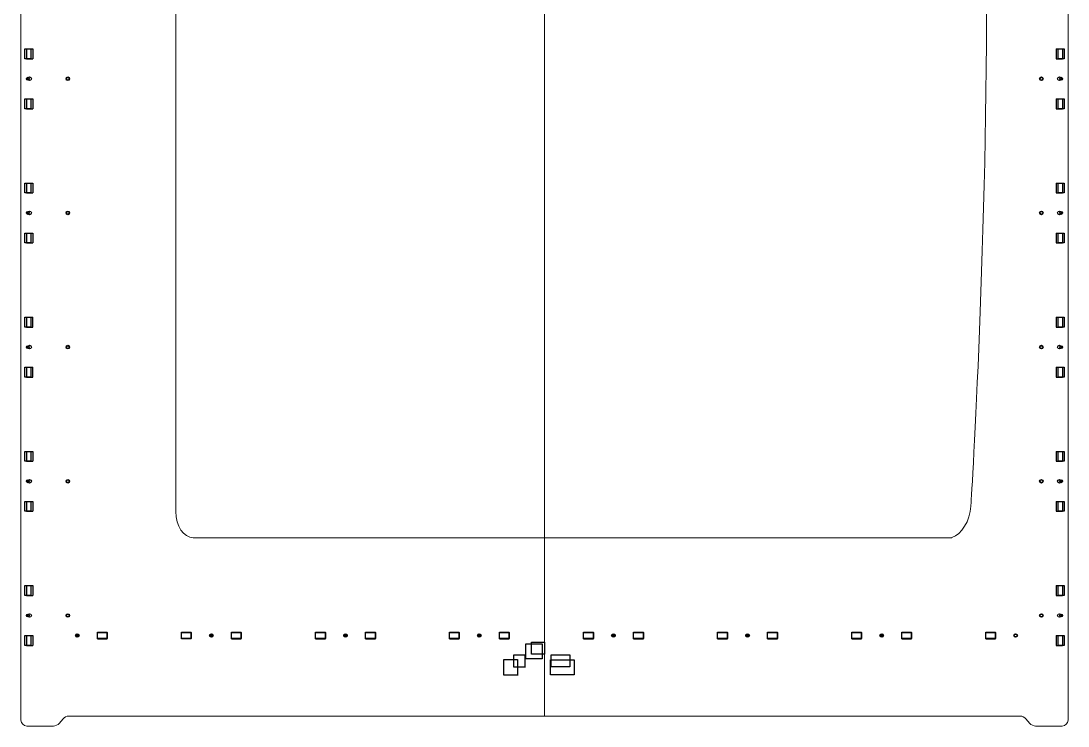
# Model space of a CAD drawing. Header units: millimetres. Extents: x 138 to 1490, y -137 to 1006.
# Drawn here: x 138 to 976, y -137 to 427 of the extents above; entities that cross this region are included whole.
import ezdxf

# ---------------------------------------------------------------- set-up
doc = ezdxf.new("R2010")
doc.units = ezdxf.units.MM
doc.layers.add('CHANGED_PARTS', color=3, linetype='Continuous')
doc.layers.add('ORIGIONAL_PARTS_THAT_WERE_', color=6, linetype='Continuous')
for name, color, linetype, lineweight in [('new changed parts', 4, 'Continuous', 25), ('New Right hand side', 1, 'Continuous', 0), ('Referance lines', 2, 'Continuous', 0)]:
    doc.layers.add(name, color=color, linetype=linetype, lineweight=lineweight)

msp = doc.modelspace()

# ---------------------------------------------------------------- linework, layer by layer
at = {"layer": 'CHANGED_PARTS'}
for p, q in [((142.39239, 405.10766), (147.59239, 405.10766)), ((142.39239, 405.10766), (142.39239, 397.22802)), ((147.59239, 405.10766), (147.59239, 397.22802)), ((142.39239, 397.22802), (147.59239, 397.22802)), ((142.39239, 365.10774), (147.59239, 365.10774)), ((142.39239, 365.10774), (142.39239, 357.22838)), ((147.59239, 365.10774), (147.59239, 357.22838)), ((142.39239, 357.22838), (147.59239, 357.22838)), ((142.39239, 297.76769), (147.59239, 297.76769)), ((142.39239, 297.76769), (142.39239, 289.88833)), ((147.59239, 297.76769), (147.59239, 289.88833)), ((142.39239, 289.88833), (147.59239, 289.88833)), ((142.39239, 257.76777), (147.59239, 257.76777)), ((142.39239, 257.76777), (142.39239, 249.88841)), ((147.59239, 257.76777), (147.59239, 249.88841)), ((142.39239, 249.88841), (147.59239, 249.88841)), ((142.39239, 190.42766), (147.59239, 190.42766)), ((142.39239, 190.42766), (142.39239, 182.54802)), ((147.59239, 182.54802), (147.59239, 190.42766)), ((142.39239, 182.54802), (147.59239, 182.54802)), ((142.39239, 150.42774), (147.59239, 150.42774)), ((142.39239, 150.42774), (142.39239, 142.54838)), ((142.39239, 142.54838), (147.59239, 142.54838)), ((147.59239, 142.54838), (147.59239, 150.42774)), ((142.39239, 83.08769), (147.59239, 83.08769)), ((142.39239, 83.08769), (142.39239, 75.20833)), ((147.59239, 83.08769), (147.59239, 75.20833)), ((142.39239, 75.20833), (147.59239, 75.20833)), ((142.39239, 43.08777), (147.59239, 43.08777)), ((142.39239, 43.08777), (142.39239, 35.20841)), ((147.59239, 43.08777), (147.59239, 35.20841)), ((142.39239, 35.20841), (147.59239, 35.20841)), ((142.39239, -24.25231), (147.59239, -24.25231)), ((142.39239, -24.25231), (142.39239, -32.13167)), ((147.59239, -24.25231), (147.59239, -32.13167)), ((142.39239, -32.13167), (147.59239, -32.13167)), ((142.39239, -64.25223), (147.59239, -64.25223)), ((142.39239, -64.25223), (142.39239, -72.13159)), ((147.59239, -64.25223), (147.59239, -72.13159)), ((199.18055, -66.85223), (199.18055, -61.65223)), ((199.18055, -61.65223), (207.05992, -61.65223)), ((199.18055, -66.85223), (207.05992, -66.85223)), ((207.05992, -66.85223), (207.05992, -61.65223)), ((266.52063, -66.85223), (266.52063, -61.65223)), ((266.52063, -61.65223), (274.4, -61.65223)), ((274.4, -66.85223), (266.52063, -66.85223)), ((274.4, -66.85223), (274.4, -61.65223)), ((306.52055, -66.85223), (306.52055, -61.65223)), ((306.52055, -61.65223), (314.39992, -61.65223)), ((306.52055, -66.85223), (314.39992, -66.85223)), ((314.39992, -66.85223), (314.39992, -61.65223)), ((373.86063, -66.85223), (373.86063, -61.65223)), ((373.86063, -61.65223), (381.74, -61.65223)), ((373.86063, -66.85223), (381.74, -66.85223)), ((381.74, -66.85223), (381.74, -61.65223)), ((413.86055, -66.85223), (413.86055, -61.65223)), ((413.86055, -61.65223), (421.73992, -61.65223)), ((413.86055, -66.85223), (421.73992, -66.85223)), ((421.73992, -66.85223), (421.73992, -61.65223)), ((480.93189, -66.85223), (480.93189, -61.65223)), ((480.93189, -61.65223), (488.81125, -61.65223)), ((480.93189, -66.85223), (488.81125, -66.85223)), ((488.81125, -66.85223), (488.81125, -61.65223)), ((520.93181, -66.85223), (520.93181, -61.65223)), ((520.93181, -61.65223), (528.81117, -61.65223)), ((520.93181, -66.85223), (528.81117, -66.85223)), ((528.81117, -66.85223), (528.81117, -61.65223)), ((588.27189, -66.85223), (588.27189, -61.65223)), ((588.27189, -61.65223), (596.15125, -61.65223)), ((588.27189, -66.85223), (596.15125, -66.85223)), ((596.15125, -66.85223), (596.15125, -61.65223)), ((628.27181, -66.85223), (628.27181, -61.65223)), ((628.27181, -61.65223), (636.15117, -61.65223)), ((628.27181, -66.85223), (636.15117, -66.85223)), ((636.15117, -66.85223), (636.15117, -61.65223)), ((695.61189, -66.85223), (695.61189, -61.65223)), ((695.61189, -61.65223), (703.49125, -61.65223)), ((695.61189, -66.85223), (703.49125, -66.85223)), ((703.49125, -66.85223), (703.49125, -61.65223)), ((735.61181, -66.85223), (735.61181, -61.65223)), ((735.61181, -61.65223), (743.49117, -61.65223)), ((735.61181, -66.85223), (743.49117, -66.85223)), ((743.49117, -66.85223), (743.49117, -61.65223)), ((802.95189, -66.85223), (802.95189, -61.65223)), ((802.95189, -61.65223), (810.83125, -61.65223)), ((802.95189, -66.85223), (810.83125, -66.85223)), ((810.83125, -66.85223), (810.83125, -61.65223)), ((842.95181, -66.85223), (842.95181, -61.65223)), ((842.95181, -61.65223), (850.83117, -61.65223)), ((842.95181, -66.85223), (850.83117, -66.85223)), ((850.83117, -66.85223), (850.83117, -61.65223)), ((910.12726, -66.85223), (910.12726, -61.65223)), ((910.12726, -61.65223), (918.00662, -61.65223)), ((910.12726, -66.85223), (918.00662, -66.85223)), ((918.00662, -66.85223), (918.00662, -61.65223)), ((142.39239, -72.13159), (147.59239, -72.13159))]:
    msp.add_line(p, q, dxfattribs=at)
at = {"layer": 'CHANGED_PARTS', "color": 3}
for p, q in [((966.492, 405.10765), (971.692, 405.10765)), ((966.492, 405.10765), (966.492, 397.228)), ((971.692, 405.10765), (971.692, 397.228)), ((966.492, 397.228), (971.692, 397.228)), ((966.492, 365.10773), (971.692, 365.10773)), ((966.492, 365.10773), (966.492, 357.22837)), ((971.692, 365.10773), (971.692, 357.22837)), ((966.492, 357.22837), (971.692, 357.22837)), ((966.492, 297.76768), (971.692, 297.76768)), ((966.492, 297.76768), (966.492, 289.88831)), ((971.692, 297.76768), (971.692, 289.88831)), ((966.492, 289.88831), (971.692, 289.88831)), ((966.492, 257.76776), (971.692, 257.76776)), ((966.492, 257.76776), (966.492, 249.8884)), ((971.692, 257.76776), (971.692, 249.8884)), ((966.492, 249.8884), (971.692, 249.8884)), ((966.492, 190.42765), (971.692, 190.42765)), ((966.492, 190.42765), (966.492, 182.548)), ((971.692, 190.42765), (971.692, 182.548)), ((966.492, 182.548), (971.692, 182.548)), ((966.492, 150.42773), (971.692, 150.42773)), ((966.492, 150.42773), (966.492, 142.54837)), ((966.492, 142.54837), (971.692, 142.54837)), ((971.692, 150.42773), (971.692, 142.54837)), ((966.492, 83.08768), (971.692, 83.08768)), ((966.492, 83.08768), (966.492, 75.20831)), ((971.692, 83.08768), (971.692, 75.20831)), ((966.492, 75.20831), (971.692, 75.20831)), ((966.492, 43.08776), (971.692, 43.08776)), ((966.492, 43.08776), (966.492, 35.2084)), ((971.692, 43.08776), (971.692, 35.2084)), ((966.492, 35.2084), (971.692, 35.2084)), ((966.492, -24.25232), (971.692, -24.25232)), ((966.492, -24.25232), (966.492, -32.13169)), ((971.692, -24.25232), (971.692, -32.13169)), ((966.492, -32.13169), (971.692, -32.13169)), ((966.492, -64.25224), (971.692, -64.25224)), ((966.492, -64.25224), (966.492, -72.1316)), ((971.692, -64.25224), (971.692, -72.1316)), ((966.492, -72.1316), (971.692, -72.1316))]:
    msp.add_line(p, q, dxfattribs=at)
for points in [[(542.15705, -70.80613), (555.15726, -70.80613), (555.15726, -82.80622), (542.15705, -82.80622), (542.15705, -70.80613), (542.15705, -70.80613)], [(535.45568, -95.90557), (524.45713, -95.90557), (524.45713, -83.40559), (535.45568, -83.40559), (535.45568, -96.20508), (535.45568, -95.90557), (535.45568, -95.90557)], [(561.75632, -83.70404), (580.6578, -83.70404), (580.6578, -95.70519), (561.75632, -95.70519), (561.75632, -83.70404), (561.75632, -83.70404)]]:
    msp.add_lwpolyline(points, dxfattribs=at)
for points in [[(174.14606, 381.16791), (174.14606, 381.95496), (174.78423, 382.59243), (175.57093, 382.59243)], [(175.57093, 379.74339), (174.78459, 379.74339), (174.14606, 380.38157), (174.14606, 381.16791)], [(175.57093, 382.59243), (176.35868, 382.59243), (176.9958, 381.95496), (176.9958, 381.16791)], [(176.9958, 381.16791), (176.9958, 380.38157), (176.35868, 379.74339), (175.57093, 379.74339)], [(953.27398, 381.16791), (953.27398, 381.95496), (953.91216, 382.59243), (954.69885, 382.59243)], [(954.69885, 379.74339), (953.91251, 379.74339), (953.27398, 380.38157), (953.27398, 381.16791)], [(954.69885, 382.59243), (955.48661, 382.59243), (956.12372, 381.95496), (956.12372, 381.16791)], [(956.12372, 381.16791), (956.12372, 380.38157), (955.48661, 379.74339), (954.69885, 379.74339)], [(967.66692, 381.1679), (967.66692, 381.95463), (968.3047, 382.59241), (969.09144, 382.59241)], [(969.09144, 379.74338), (968.3047, 379.74338), (967.66692, 380.38113), (967.66692, 381.1679)], [(969.09144, 382.59241), (969.87818, 382.59241), (970.51596, 381.95463), (970.51596, 381.1679)], [(970.51596, 381.1679), (970.51596, 380.38113), (969.87818, 379.74338), (969.09144, 379.74338)], [(174.14606, 273.82791), (174.14606, 274.61496), (174.78423, 275.25243), (175.57093, 275.25243)], [(175.57093, 272.40339), (174.78459, 272.40339), (174.14606, 273.04157), (174.14606, 273.82791)], [(175.57093, 275.25243), (176.35868, 275.25243), (176.9958, 274.61496), (176.9958, 273.82791)], [(176.9958, 273.82791), (176.9958, 273.04157), (176.35868, 272.40339), (175.57093, 272.40339)], [(953.27398, 273.82791), (953.27398, 274.61496), (953.91216, 275.25243), (954.69885, 275.25243)], [(954.69885, 272.40339), (953.91251, 272.40339), (953.27398, 273.04157), (953.27398, 273.82791)], [(954.69885, 275.25243), (955.48661, 275.25243), (956.12372, 274.61496), (956.12372, 273.82791)], [(956.12372, 273.82791), (956.12372, 273.04157), (955.48661, 272.40339), (954.69885, 272.40339)], [(967.66692, 273.8279), (967.66692, 274.61463), (968.3047, 275.25241), (969.09144, 275.25241)], [(969.09144, 272.40338), (968.3047, 272.40338), (967.66692, 273.04113), (967.66692, 273.8279)], [(969.09144, 275.25241), (969.87818, 275.25241), (970.51596, 274.61463), (970.51596, 273.8279)], [(970.51596, 273.8279), (970.51596, 273.04113), (969.87818, 272.40338), (969.09144, 272.40338)], [(174.14606, 166.48791), (174.14606, 167.27496), (174.78423, 167.91243), (175.57093, 167.91243)], [(175.57093, 167.91243), (176.35868, 167.91243), (176.9958, 167.27496), (176.9958, 166.48791)], [(953.27398, 166.48791), (953.27398, 167.27496), (953.91216, 167.91243), (954.69885, 167.91243)], [(954.69885, 167.91243), (955.48661, 167.91243), (956.12372, 167.27496), (956.12372, 166.48791)], [(967.66692, 166.4879), (967.66692, 167.27463), (968.3047, 167.91241), (969.09144, 167.91241)], [(969.09144, 167.91241), (969.87818, 167.91241), (970.51596, 167.27463), (970.51596, 166.4879)], [(175.57093, 165.06339), (174.78459, 165.06339), (174.14606, 165.70157), (174.14606, 166.48791)], [(176.9958, 166.48791), (176.9958, 165.70157), (176.35868, 165.06339), (175.57093, 165.06339)], [(954.69885, 165.06339), (953.91251, 165.06339), (953.27398, 165.70157), (953.27398, 166.48791)], [(956.12372, 166.48791), (956.12372, 165.70157), (955.48661, 165.06339), (954.69885, 165.06339)], [(969.09144, 165.06338), (968.3047, 165.06338), (967.66692, 165.70113), (967.66692, 166.4879)], [(970.51596, 166.4879), (970.51596, 165.70113), (969.87818, 165.06338), (969.09144, 165.06338)], [(174.14606, 59.14791), (174.14606, 59.93496), (174.78423, 60.57243), (175.57093, 60.57243)], [(175.57093, 57.72339), (174.78459, 57.72339), (174.14606, 58.36157), (174.14606, 59.14791)], [(175.57093, 60.57243), (176.35868, 60.57243), (176.9958, 59.93496), (176.9958, 59.14791)], [(176.9958, 59.14791), (176.9958, 58.36157), (176.35868, 57.72339), (175.57093, 57.72339)], [(953.27398, 59.14791), (953.27398, 59.93496), (953.91216, 60.57243), (954.69885, 60.57243)], [(954.69885, 57.72339), (953.91251, 57.72339), (953.27398, 58.36157), (953.27398, 59.14791)], [(954.69885, 60.57243), (955.48661, 60.57243), (956.12372, 59.93496), (956.12372, 59.14791)], [(956.12372, 59.14791), (956.12372, 58.36157), (955.48661, 57.72339), (954.69885, 57.72339)], [(967.66692, 59.1479), (967.66692, 59.93463), (968.3047, 60.57241), (969.09144, 60.57241)], [(969.09144, 57.72338), (968.3047, 57.72338), (967.66692, 58.36113), (967.66692, 59.1479)], [(969.09144, 60.57241), (969.87818, 60.57241), (970.51596, 59.93463), (970.51596, 59.1479)], [(970.51596, 59.1479), (970.51596, 58.36113), (969.87818, 57.72338), (969.09144, 57.72338)], [(174.14606, -48.19209), (174.14606, -47.40504), (174.78423, -46.76757), (175.57093, -46.76757)], [(175.57093, -49.61661), (174.78459, -49.61661), (174.14606, -48.97843), (174.14606, -48.19209)], [(175.57093, -46.76757), (176.35868, -46.76757), (176.9958, -47.40504), (176.9958, -48.19209)], [(176.9958, -48.19209), (176.9958, -48.97843), (176.35868, -49.61661), (175.57093, -49.61661)], [(953.27398, -48.19209), (953.27398, -47.40504), (953.91216, -46.76757), (954.69885, -46.76757)], [(954.69885, -49.61661), (953.91251, -49.61661), (953.27398, -48.97843), (953.27398, -48.19209)], [(954.69885, -46.76757), (955.48661, -46.76757), (956.12372, -47.40504), (956.12372, -48.19209)], [(956.12372, -48.19209), (956.12372, -48.97843), (955.48661, -49.61661), (954.69885, -49.61661)], [(967.66692, -48.1921), (967.66692, -47.40537), (968.3047, -46.76759), (969.09144, -46.76759)], [(969.09144, -49.61662), (968.3047, -49.61662), (967.66692, -48.97887), (967.66692, -48.1921)], [(969.09144, -46.76759), (969.87818, -46.76759), (970.51596, -47.40537), (970.51596, -48.1921)], [(970.51596, -48.1921), (970.51596, -48.97887), (969.87818, -49.61662), (969.09144, -49.61662)], [(181.69526, -64.25223), (181.69526, -63.46518), (182.33344, -62.82771), (183.12013, -62.82771)], [(183.12013, -65.67674), (182.33379, -65.67674), (181.69526, -65.03857), (181.69526, -64.25223)], [(183.12013, -62.82771), (183.90789, -62.82771), (184.545, -63.46518), (184.545, -64.25223)], [(184.545, -64.25223), (184.545, -65.03857), (183.90789, -65.67674), (183.12013, -65.67674)], [(289.03526, -64.25223), (289.03526, -63.46518), (289.67344, -62.82771), (290.46013, -62.82771)], [(290.46013, -65.67674), (289.67379, -65.67674), (289.03526, -65.03857), (289.03526, -64.25223)], [(290.46013, -62.82771), (291.24789, -62.82771), (291.885, -63.46518), (291.885, -64.25223)], [(291.885, -64.25223), (291.885, -65.03857), (291.24789, -65.67674), (290.46013, -65.67674)], [(396.37526, -64.25223), (396.37526, -63.46518), (397.01344, -62.82771), (397.80013, -62.82771)], [(397.80013, -65.67674), (397.01379, -65.67674), (396.37526, -65.03857), (396.37526, -64.25223)], [(397.80013, -62.82771), (398.58789, -62.82771), (399.225, -63.46518), (399.225, -64.25223)], [(399.225, -64.25223), (399.225, -65.03857), (398.58789, -65.67674), (397.80013, -65.67674)], [(503.44652, -64.25223), (503.44652, -63.46518), (504.08469, -62.82771), (504.87139, -62.82771)], [(504.87139, -65.67674), (504.08505, -65.67674), (503.44652, -65.03857), (503.44652, -64.25223)], [(504.87139, -62.82771), (505.65914, -62.82771), (506.29626, -63.46518), (506.29626, -64.25223)], [(506.29626, -64.25223), (506.29626, -65.03857), (505.65914, -65.67674), (504.87139, -65.67674)], [(610.78652, -64.25223), (610.78652, -63.46518), (611.42469, -62.82771), (612.21139, -62.82771)], [(612.21139, -65.67674), (611.42505, -65.67674), (610.78652, -65.03857), (610.78652, -64.25223)], [(612.21139, -62.82771), (612.99914, -62.82771), (613.63626, -63.46518), (613.63626, -64.25223)], [(613.63626, -64.25223), (613.63626, -65.03857), (612.99914, -65.67674), (612.21139, -65.67674)], [(718.12652, -64.25223), (718.12652, -63.46518), (718.76469, -62.82771), (719.55139, -62.82771)], [(719.55139, -65.67674), (718.76505, -65.67674), (718.12652, -65.03857), (718.12652, -64.25223)], [(719.55139, -62.82771), (720.33914, -62.82771), (720.97626, -63.46518), (720.97626, -64.25223)], [(720.97626, -64.25223), (720.97626, -65.03857), (720.33914, -65.67674), (719.55139, -65.67674)], [(825.46652, -64.25223), (825.46652, -63.46518), (826.10469, -62.82771), (826.89139, -62.82771)], [(826.89139, -65.67674), (826.10505, -65.67674), (825.46652, -65.03857), (825.46652, -64.25223)], [(826.89139, -62.82771), (827.67914, -62.82771), (828.31626, -63.46518), (828.31626, -64.25223)], [(828.31626, -64.25223), (828.31626, -65.03857), (827.67914, -65.67674), (826.89139, -65.67674)], [(932.64189, -64.25223), (932.64189, -63.46518), (933.28006, -62.82771), (934.06676, -62.82771)], [(934.06676, -65.67674), (933.28042, -65.67674), (932.64189, -65.03857), (932.64189, -64.25223)], [(934.06676, -62.82771), (934.85451, -62.82771), (935.49163, -63.46518), (935.49163, -64.25223)], [(935.49163, -64.25223), (935.49163, -65.03857), (934.85451, -65.67674), (934.06676, -65.67674)]]:
    msp.add_open_spline(points, degree=3, dxfattribs=at)
at = {"layer": 'new changed parts', "color": 3}
for points in [[(143.56731, 381.16791), (143.56731, 381.95464), (144.20508, 382.59243), (144.99182, 382.59243)], [(144.99182, 379.74339), (144.20508, 379.74339), (143.56731, 380.38118), (143.56731, 381.16791)], [(144.99182, 382.59243), (145.77856, 382.59243), (146.41634, 381.95464), (146.41634, 381.16791)], [(146.41634, 381.16791), (146.41634, 380.38118), (145.77856, 379.74339), (144.99182, 379.74339)], [(143.56731, 273.82791), (143.56731, 274.61464), (144.20508, 275.25243), (144.99182, 275.25243)], [(144.99182, 272.40339), (144.20508, 272.40339), (143.56731, 273.04118), (143.56731, 273.82791)], [(144.99182, 275.25243), (145.77856, 275.25243), (146.41634, 274.61464), (146.41634, 273.82791)], [(146.41634, 273.82791), (146.41634, 273.04118), (145.77856, 272.40339), (144.99182, 272.40339)], [(143.56731, 166.48791), (143.56731, 167.27464), (144.20508, 167.91243), (144.99182, 167.91243)], [(144.99182, 167.91243), (145.77856, 167.91243), (146.41634, 167.27464), (146.41634, 166.48791)], [(144.99182, 165.06339), (144.20508, 165.06339), (143.56731, 165.70118), (143.56731, 166.48791)], [(146.41634, 166.48791), (146.41634, 165.70118), (145.77856, 165.06339), (144.99182, 165.06339)], [(143.56731, 59.14791), (143.56731, 59.93464), (144.20508, 60.57243), (144.99182, 60.57243)], [(144.99182, 57.72339), (144.20508, 57.72339), (143.56731, 58.36118), (143.56731, 59.14791)], [(144.99182, 60.57243), (145.77856, 60.57243), (146.41634, 59.93464), (146.41634, 59.14791)], [(146.41634, 59.14791), (146.41634, 58.36118), (145.77856, 57.72339), (144.99182, 57.72339)], [(143.56731, -48.19209), (143.56731, -47.40536), (144.20508, -46.76757), (144.99182, -46.76757)], [(144.99182, -49.61661), (144.20508, -49.61661), (143.56731, -48.97882), (143.56731, -48.19209)], [(144.99182, -46.76757), (145.77856, -46.76757), (146.41634, -47.40536), (146.41634, -48.19209)], [(146.41634, -48.19209), (146.41634, -48.97882), (145.77856, -49.61661), (144.99182, -49.61661)]]:
    msp.add_open_spline(points, degree=3, dxfattribs=at)
at = {"layer": 'New Right hand side', "color": 1}
for p, q in [((138.04139, 993.5365), (138.04139, -131.86412)), ((976.04421, 993.5365), (976.04139, -131.86412)), ((176.35785, -128.66343), (937.72464, -128.66343))]:
    msp.add_line(p, q, dxfattribs=at)
for points in [[(261.93364, 885.85192), (261.93364, 35.00276)], [(138.04139, 160.95442), (138.04139, -131.86412)], [(976.04139, -131.86412), (976.04421, 160.95442)], [(276.00524, 13.994), (882.94925, 13.994), (883.1183, 14.20516), (883.1183, 14.20516)], [(168.63992, -134.5012), (171.72207, -130.82554)], [(176.35785, -128.66343), (385.3976, -128.66343)], [(728.6849, -128.66343), (937.72464, -128.66343)], [(942.36099, -130.82554), (945.44285, -134.5012)], [(142.84227, -136.66359), (164.00386, -136.66359)], [(950.0792, -136.66359), (971.24079, -136.66359)]]:
    msp.add_lwpolyline(points, dxfattribs=at)
for points in [[(898.30693, 39.35575), (898.30693, 39.35575), (910.85397, 238.90532), (910.85397, 448.15667)], [(261.93364, 35.00276), (261.93364, 23.40027), (268.23369, 13.994), (276.00524, 13.994)], [(883.1183, 14.20516), (890.73576, 16.30393), (897.56864, 27.62109), (898.30693, 39.35575)], [(138.04139, -131.86412), (138.04139, -134.5029), (140.2018, -136.66359), (142.84227, -136.66359)], [(171.72207, -130.82554), (172.71944, -129.63682), (174.80478, -128.66343), (176.35785, -128.66343)], [(937.72464, -128.66343), (939.27799, -128.66343), (941.36333, -129.63682), (942.36099, -130.82554)], [(971.24079, -136.66359), (973.88098, -136.66359), (976.04139, -134.5029), (976.04139, -131.86412)], [(164.00386, -136.66359), (165.55608, -136.66359), (167.64227, -135.69021), (168.63992, -134.5012)], [(945.44285, -134.5012), (946.44051, -135.69021), (948.52698, -136.66359), (950.0792, -136.66359)]]:
    msp.add_open_spline(points, degree=3, dxfattribs=at)
at = {"layer": 'ORIGIONAL_PARTS_THAT_WERE_', "color": 6}
for points in [[(146.06497, 397.22802), (141.10519, 397.22802), (141.10519, 405.10766), (146.06497, 405.10766), (146.06497, 397.22802), (146.06497, 397.22802)], [(972.96606, 397.22802), (968.00629, 397.22802), (968.00629, 405.10766), (972.96606, 405.10766), (972.96606, 397.22802), (972.96606, 397.22802)], [(146.06497, 357.22838), (141.10519, 357.22838), (141.10519, 365.10774), (146.06497, 365.10774), (146.06497, 357.22838), (146.06497, 357.22838)], [(972.96606, 357.22838), (968.00629, 357.22838), (968.00629, 365.10774), (972.96606, 365.10774), (972.96606, 357.22838), (972.96606, 357.22838)], [(146.06497, 289.88833), (141.10519, 289.88833), (141.10519, 297.76769), (146.06497, 297.76769), (146.06497, 289.88833), (146.06497, 289.88833)], [(972.96606, 289.88833), (968.00629, 289.88833), (968.00629, 297.76769), (972.96606, 297.76769), (972.96606, 289.88833), (972.96606, 289.88833)], [(146.06497, 249.88841), (141.10519, 249.88841), (141.10519, 257.76777), (146.06497, 257.76777), (146.06497, 249.88841), (146.06497, 249.88841)], [(972.96606, 249.88841), (968.00629, 249.88841), (968.00629, 257.76777), (972.96606, 257.76777), (972.96606, 249.88841), (972.96606, 249.88841)], [(146.06497, 182.54802), (141.10519, 182.54802), (141.10519, 190.42766), (146.06497, 190.42766), (146.06497, 182.54802), (146.06497, 182.54802)], [(972.96606, 182.54802), (968.00629, 182.54802), (968.00629, 190.42766), (972.96606, 190.42766), (972.96606, 182.54802), (972.96606, 182.54802)], [(146.06497, 142.54838), (141.10519, 142.54838), (141.10519, 150.42774), (146.06497, 150.42774), (146.06497, 142.54838), (146.06497, 142.54838)], [(972.96606, 142.54838), (968.00629, 142.54838), (968.00629, 150.42774), (972.96606, 150.42774), (972.96606, 142.54838), (972.96606, 142.54838)], [(146.06497, 75.20833), (141.10519, 75.20833), (141.10519, 83.08769), (146.06497, 83.08769), (146.06497, 75.20833), (146.06497, 75.20833)], [(972.96606, 75.20833), (968.00629, 75.20833), (968.00629, 83.08769), (972.96606, 83.08769), (972.96606, 75.20833), (972.96606, 75.20833)], [(146.06497, 35.20841), (141.10519, 35.20841), (141.10519, 43.08777), (146.06497, 43.08777), (146.06497, 35.20841), (146.06497, 35.20841)], [(972.96606, 35.20841), (968.00629, 35.20841), (968.00629, 43.08777), (972.96606, 43.08777), (972.96606, 35.20841), (972.96606, 35.20841)], [(146.06497, -32.13167), (141.10519, -32.13167), (141.10519, -24.25231), (146.06497, -24.25231), (146.06497, -32.13167), (146.06497, -32.13167)], [(972.96606, -32.13167), (968.00629, -32.13167), (968.00629, -24.25231), (972.96606, -24.25231), (972.96606, -32.13167), (972.96606, -32.13167)], [(146.06497, -72.13159), (141.10519, -72.13159), (141.10519, -64.25223), (146.06497, -64.25223), (146.06497, -72.13159), (146.06497, -72.13159)], [(199.18055, -61.77234), (207.05992, -61.77234), (207.05992, -66.73212), (199.18055, -66.73212), (199.18055, -61.77234), (199.18055, -61.77234)], [(266.52063, -61.77234), (274.4, -61.77234), (274.4, -66.73212), (266.52063, -66.73212), (266.52063, -61.77234), (266.52063, -61.77234)], [(306.52055, -61.77234), (314.39992, -61.77234), (314.39992, -66.73212), (306.52055, -66.73212), (306.52055, -61.77234), (306.52055, -61.77234)], [(373.86063, -61.77234), (381.74, -61.77234), (381.74, -66.73212), (373.86063, -66.73212), (373.86063, -61.77234), (373.86063, -61.77234)], [(413.86055, -61.77234), (421.73992, -61.77234), (421.73992, -66.73212), (413.86055, -66.73212), (413.86055, -61.77234), (413.86055, -61.77234)], [(480.93189, -61.77234), (488.81125, -61.77234), (488.81125, -66.73212), (480.93189, -66.73212), (480.93189, -61.77234), (480.93189, -61.77234)], [(520.93181, -61.77234), (528.81117, -61.77234), (528.81117, -66.73212), (520.93181, -66.73212), (520.93181, -61.77234), (520.93181, -61.77234)], [(588.27189, -61.77234), (596.15125, -61.77234), (596.15125, -66.73212), (588.27189, -66.73212), (588.27189, -61.77234), (588.27189, -61.77234)], [(628.27181, -61.77234), (636.15117, -61.77234), (636.15117, -66.73212), (628.27181, -66.73212), (628.27181, -61.77234), (628.27181, -61.77234)], [(695.61189, -61.77234), (703.49125, -61.77234), (703.49125, -66.73212), (695.61189, -66.73212), (695.61189, -61.77234), (695.61189, -61.77234)], [(735.61181, -61.77234), (743.49117, -61.77234), (743.49117, -66.73212), (735.61181, -66.73212), (735.61181, -61.77234), (735.61181, -61.77234)], [(802.95189, -61.77234), (810.83125, -61.77234), (810.83125, -66.73212), (802.95189, -66.73212), (802.95189, -61.77234), (802.95189, -61.77234)], [(842.95181, -61.77234), (850.83117, -61.77234), (850.83117, -66.73212), (842.95181, -66.73212), (842.95181, -61.77234), (842.95181, -61.77234)], [(910.12726, -61.77234), (918.00662, -61.77234), (918.00662, -66.73212), (910.12726, -66.73212), (910.12726, -61.77234), (910.12726, -61.77234)], [(972.96606, -72.13159), (968.00629, -72.13159), (968.00629, -64.25223), (972.96606, -64.25223), (972.96606, -72.13159), (972.96606, -72.13159)], [(546.63093, -69.49566), (557.0311, -69.49566), (557.0311, -79.09573), (546.63093, -79.09573), (546.63093, -69.49566), (546.63093, -69.49566)], [(541.26984, -89.57521), (532.47099, -89.57521), (532.47099, -79.57523), (541.26984, -79.57523), (541.26984, -89.81482), (541.26984, -89.57521), (541.26984, -89.57521)], [(562.31035, -79.81399), (577.43153, -79.81399), (577.43153, -89.41491), (562.31035, -89.41491), (562.31035, -79.81399), (562.31035, -79.81399)]]:
    msp.add_lwpolyline(points, dxfattribs=at)
for points in [[(142.4449, 381.16791), (142.4449, 381.79729), (142.95512, 382.30752), (143.58452, 382.30752)], [(143.58452, 380.0283), (142.95512, 380.0283), (142.4449, 380.53853), (142.4449, 381.16791)], [(143.58452, 382.30752), (144.2139, 382.30752), (144.72413, 381.79729), (144.72413, 381.16791)], [(144.72413, 381.16791), (144.72413, 380.53853), (144.2139, 380.0283), (143.58452, 380.0283)], [(174.43103, 381.16791), (174.43103, 381.79755), (174.94157, 382.30752), (175.57093, 382.30752)], [(175.57093, 380.0283), (174.94186, 380.0283), (174.43103, 380.53884), (174.43103, 381.16791)], [(175.57093, 382.30752), (176.20113, 382.30752), (176.71082, 381.79755), (176.71082, 381.16791)], [(176.71082, 381.16791), (176.71082, 380.53884), (176.20113, 380.0283), (175.57093, 380.0283)], [(953.55896, 381.16791), (953.55896, 381.79755), (954.0695, 382.30752), (954.69885, 382.30752)], [(954.69885, 380.0283), (954.06978, 380.0283), (953.55896, 380.53884), (953.55896, 381.16791)], [(954.69885, 382.30752), (955.32906, 382.30752), (955.83875, 381.79755), (955.83875, 381.16791)], [(955.83875, 381.16791), (955.83875, 380.53884), (955.32906, 380.0283), (954.69885, 380.0283)], [(969.346, 381.16791), (969.346, 381.79729), (969.85622, 382.30752), (970.48561, 382.30752)], [(970.48561, 380.0283), (969.85622, 380.0283), (969.346, 380.53853), (969.346, 381.16791)], [(970.48561, 382.30752), (971.115, 382.30752), (971.62523, 381.79729), (971.62523, 381.16791)], [(971.62523, 381.16791), (971.62523, 380.53853), (971.115, 380.0283), (970.48561, 380.0283)], [(142.4449, 273.82791), (142.4449, 274.45729), (142.95512, 274.96752), (143.58452, 274.96752)], [(143.58452, 272.6883), (142.95512, 272.6883), (142.4449, 273.1985), (142.4449, 273.82791)], [(143.58452, 274.96752), (144.2139, 274.96752), (144.72413, 274.45729), (144.72413, 273.82791)], [(144.72413, 273.82791), (144.72413, 273.1985), (144.2139, 272.6883), (143.58452, 272.6883)], [(174.43103, 273.82791), (174.43103, 274.45755), (174.94157, 274.96752), (175.57093, 274.96752)], [(175.57093, 272.6883), (174.94186, 272.6883), (174.43103, 273.19884), (174.43103, 273.82791)], [(175.57093, 274.96752), (176.20113, 274.96752), (176.71082, 274.45755), (176.71082, 273.82791)], [(176.71082, 273.82791), (176.71082, 273.19884), (176.20113, 272.6883), (175.57093, 272.6883)], [(953.55896, 273.82791), (953.55896, 274.45755), (954.0695, 274.96752), (954.69885, 274.96752)], [(954.69885, 272.6883), (954.06978, 272.6883), (953.55896, 273.19884), (953.55896, 273.82791)], [(954.69885, 274.96752), (955.32906, 274.96752), (955.83875, 274.45755), (955.83875, 273.82791)], [(955.83875, 273.82791), (955.83875, 273.19884), (955.32906, 272.6883), (954.69885, 272.6883)], [(969.346, 273.82791), (969.346, 274.45729), (969.85622, 274.96752), (970.48561, 274.96752)], [(970.48561, 272.6883), (969.85622, 272.6883), (969.346, 273.1985), (969.346, 273.82791)], [(970.48561, 274.96752), (971.115, 274.96752), (971.62523, 274.45729), (971.62523, 273.82791)], [(971.62523, 273.82791), (971.62523, 273.1985), (971.115, 272.6883), (970.48561, 272.6883)], [(142.4449, 166.48791), (142.4449, 167.11729), (142.95512, 167.62752), (143.58452, 167.62752)], [(143.58452, 167.62752), (144.2139, 167.62752), (144.72413, 167.11729), (144.72413, 166.48791)], [(174.43103, 166.48791), (174.43103, 167.11755), (174.94157, 167.62752), (175.57093, 167.62752)], [(175.57093, 167.62752), (176.20113, 167.62752), (176.71082, 167.11755), (176.71082, 166.48791)], [(953.55896, 166.48791), (953.55896, 167.11755), (954.0695, 167.62752), (954.69885, 167.62752)], [(954.69885, 167.62752), (955.32906, 167.62752), (955.83875, 167.11755), (955.83875, 166.48791)], [(969.346, 166.48791), (969.346, 167.11729), (969.85622, 167.62752), (970.48561, 167.62752)], [(970.48561, 167.62752), (971.115, 167.62752), (971.62523, 167.11729), (971.62523, 166.48791)], [(143.58452, 165.3483), (142.95512, 165.3483), (142.4449, 165.85853), (142.4449, 166.48791)], [(144.72413, 166.48791), (144.72413, 165.85853), (144.2139, 165.3483), (143.58452, 165.3483)], [(175.57093, 165.3483), (174.94186, 165.3483), (174.43103, 165.85884), (174.43103, 166.48791)], [(176.71082, 166.48791), (176.71082, 165.85884), (176.20113, 165.3483), (175.57093, 165.3483)], [(954.69885, 165.3483), (954.06978, 165.3483), (953.55896, 165.85884), (953.55896, 166.48791)], [(955.83875, 166.48791), (955.83875, 165.85884), (955.32906, 165.3483), (954.69885, 165.3483)], [(970.48561, 165.3483), (969.85622, 165.3483), (969.346, 165.85853), (969.346, 166.48791)], [(971.62523, 166.48791), (971.62523, 165.85853), (971.115, 165.3483), (970.48561, 165.3483)], [(142.4449, 59.14791), (142.4449, 59.77729), (142.95512, 60.28752), (143.58452, 60.28752)], [(143.58452, 58.0083), (142.95512, 58.0083), (142.4449, 58.5185), (142.4449, 59.14791)], [(143.58452, 60.28752), (144.2139, 60.28752), (144.72413, 59.77729), (144.72413, 59.14791)], [(144.72413, 59.14791), (144.72413, 58.5185), (144.2139, 58.0083), (143.58452, 58.0083)], [(174.43103, 59.14791), (174.43103, 59.77755), (174.94157, 60.28752), (175.57093, 60.28752)], [(175.57093, 58.0083), (174.94186, 58.0083), (174.43103, 58.51884), (174.43103, 59.14791)], [(175.57093, 60.28752), (176.20113, 60.28752), (176.71082, 59.77755), (176.71082, 59.14791)], [(176.71082, 59.14791), (176.71082, 58.51884), (176.20113, 58.0083), (175.57093, 58.0083)], [(953.55896, 59.14791), (953.55896, 59.77755), (954.0695, 60.28752), (954.69885, 60.28752)], [(954.69885, 58.0083), (954.06978, 58.0083), (953.55896, 58.51884), (953.55896, 59.14791)], [(954.69885, 60.28752), (955.32906, 60.28752), (955.83875, 59.77755), (955.83875, 59.14791)], [(955.83875, 59.14791), (955.83875, 58.51884), (955.32906, 58.0083), (954.69885, 58.0083)], [(969.346, 59.14791), (969.346, 59.77729), (969.85622, 60.28752), (970.48561, 60.28752)], [(970.48561, 58.0083), (969.85622, 58.0083), (969.346, 58.5185), (969.346, 59.14791)], [(970.48561, 60.28752), (971.115, 60.28752), (971.62523, 59.77729), (971.62523, 59.14791)], [(971.62523, 59.14791), (971.62523, 58.5185), (971.115, 58.0083), (970.48561, 58.0083)], [(142.4449, -48.19209), (142.4449, -47.56271), (142.95512, -47.05248), (143.58452, -47.05248)], [(143.58452, -49.3317), (142.95512, -49.3317), (142.4449, -48.8215), (142.4449, -48.19209)], [(143.58452, -47.05248), (144.2139, -47.05248), (144.72413, -47.56271), (144.72413, -48.19209)], [(144.72413, -48.19209), (144.72413, -48.8215), (144.2139, -49.3317), (143.58452, -49.3317)], [(174.43103, -48.19209), (174.43103, -47.56245), (174.94157, -47.05248), (175.57093, -47.05248)], [(175.57093, -49.3317), (174.94186, -49.3317), (174.43103, -48.82116), (174.43103, -48.19209)], [(175.57093, -47.05248), (176.20113, -47.05248), (176.71082, -47.56245), (176.71082, -48.19209)], [(176.71082, -48.19209), (176.71082, -48.82116), (176.20113, -49.3317), (175.57093, -49.3317)], [(953.55896, -48.19209), (953.55896, -47.56245), (954.0695, -47.05248), (954.69885, -47.05248)], [(954.69885, -49.3317), (954.06978, -49.3317), (953.55896, -48.82116), (953.55896, -48.19209)], [(954.69885, -47.05248), (955.32906, -47.05248), (955.83875, -47.56245), (955.83875, -48.19209)], [(955.83875, -48.19209), (955.83875, -48.82116), (955.32906, -49.3317), (954.69885, -49.3317)], [(969.346, -48.19209), (969.346, -47.56271), (969.85622, -47.05248), (970.48561, -47.05248)], [(970.48561, -49.3317), (969.85622, -49.3317), (969.346, -48.8215), (969.346, -48.19209)], [(970.48561, -47.05248), (971.115, -47.05248), (971.62523, -47.56271), (971.62523, -48.19209)], [(971.62523, -48.19209), (971.62523, -48.8215), (971.115, -49.3317), (970.48561, -49.3317)], [(181.98024, -64.25223), (181.98024, -63.62259), (182.49078, -63.11262), (183.12013, -63.11262)], [(183.12013, -65.39184), (182.49106, -65.39184), (181.98024, -64.8813), (181.98024, -64.25223)], [(183.12013, -63.11262), (183.75034, -63.11262), (184.26003, -63.62259), (184.26003, -64.25223)], [(184.26003, -64.25223), (184.26003, -64.8813), (183.75034, -65.39184), (183.12013, -65.39184)], [(289.32024, -64.25223), (289.32024, -63.62259), (289.83078, -63.11262), (290.46013, -63.11262)], [(290.46013, -65.39184), (289.83106, -65.39184), (289.32024, -64.8813), (289.32024, -64.25223)], [(290.46013, -63.11262), (291.09034, -63.11262), (291.60003, -63.62259), (291.60003, -64.25223)], [(291.60003, -64.25223), (291.60003, -64.8813), (291.09034, -65.39184), (290.46013, -65.39184)], [(396.66024, -64.25223), (396.66024, -63.62259), (397.17078, -63.11262), (397.80013, -63.11262)], [(397.80013, -65.39184), (397.17106, -65.39184), (396.66024, -64.8813), (396.66024, -64.25223)], [(397.80013, -63.11262), (398.43034, -63.11262), (398.94003, -63.62259), (398.94003, -64.25223)], [(398.94003, -64.25223), (398.94003, -64.8813), (398.43034, -65.39184), (397.80013, -65.39184)], [(503.73149, -64.25223), (503.73149, -63.62259), (504.24203, -63.11262), (504.87139, -63.11262)], [(504.87139, -65.39184), (504.24232, -65.39184), (503.73149, -64.8813), (503.73149, -64.25223)], [(504.87139, -63.11262), (505.50159, -63.11262), (506.01128, -63.62259), (506.01128, -64.25223)], [(506.01128, -64.25223), (506.01128, -64.8813), (505.50159, -65.39184), (504.87139, -65.39184)], [(611.07149, -64.25223), (611.07149, -63.62259), (611.58203, -63.11262), (612.21139, -63.11262)], [(612.21139, -65.39184), (611.58232, -65.39184), (611.07149, -64.8813), (611.07149, -64.25223)], [(612.21139, -63.11262), (612.84159, -63.11262), (613.35128, -63.62259), (613.35128, -64.25223)], [(613.35128, -64.25223), (613.35128, -64.8813), (612.84159, -65.39184), (612.21139, -65.39184)], [(718.41149, -64.25223), (718.41149, -63.62259), (718.92203, -63.11262), (719.55139, -63.11262)], [(719.55139, -65.39184), (718.92232, -65.39184), (718.41149, -64.8813), (718.41149, -64.25223)], [(719.55139, -63.11262), (720.18159, -63.11262), (720.69128, -63.62259), (720.69128, -64.25223)], [(720.69128, -64.25223), (720.69128, -64.8813), (720.18159, -65.39184), (719.55139, -65.39184)], [(825.75149, -64.25223), (825.75149, -63.62259), (826.26203, -63.11262), (826.89139, -63.11262)], [(826.89139, -65.39184), (826.26232, -65.39184), (825.75149, -64.8813), (825.75149, -64.25223)], [(826.89139, -63.11262), (827.52159, -63.11262), (828.03128, -63.62259), (828.03128, -64.25223)], [(828.03128, -64.25223), (828.03128, -64.8813), (827.52159, -65.39184), (826.89139, -65.39184)], [(932.92686, -64.25223), (932.92686, -63.62259), (933.4374, -63.11262), (934.06676, -63.11262)], [(934.06676, -65.39184), (933.43769, -65.39184), (932.92686, -64.8813), (932.92686, -64.25223)], [(934.06676, -63.11262), (934.69696, -63.11262), (935.20665, -63.62259), (935.20665, -64.25223)], [(935.20665, -64.25223), (935.20665, -64.8813), (934.69696, -65.39184), (934.06676, -65.39184)]]:
    msp.add_open_spline(points, degree=3, dxfattribs=at)
at = {"layer": 'Referance lines'}
for p, q in [((557.04224, 1006.33641), (557.04125, -128.66343)), ((181.98024, -64.25223), (184.26003, -64.25223)), ((183.12013, -63.11262), (183.12013, -65.39184)), ((289.32024, -64.25223), (291.60003, -64.25223)), ((289.32024, -64.25223), (291.60003, -64.25223)), ((290.46013, -63.11262), (290.46013, -65.39184)), ((290.46013, -63.11262), (290.46013, -65.39184)), ((396.66024, -64.25223), (398.94003, -64.25223)), ((397.80013, -63.11262), (397.80013, -65.39184)), ((503.73149, -64.25223), (506.01128, -64.25223)), ((504.87139, -63.11262), (504.87139, -65.39184)), ((611.07149, -64.25223), (613.35128, -64.25223)), ((612.21139, -63.11262), (612.21139, -65.39184)), ((718.41149, -64.25223), (720.69128, -64.25223)), ((719.55139, -63.11262), (719.55139, -65.39184)), ((825.75149, -64.25223), (828.03128, -64.25223)), ((826.89139, -63.11262), (826.89139, -65.39184))]:
    msp.add_line(p, q, dxfattribs=at)

doc.saveas('drawing.dxf')
